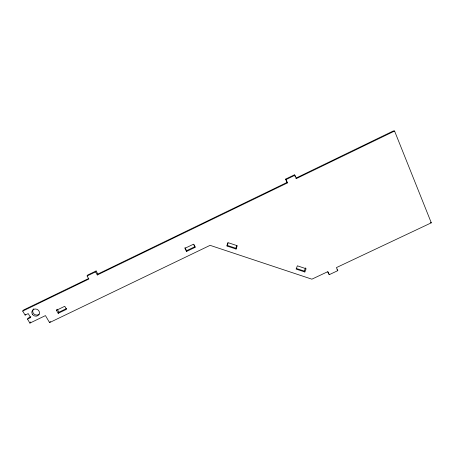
<?xml version="1.0" encoding="UTF-8"?>
<svg xmlns="http://www.w3.org/2000/svg" width="454" height="454" viewBox="0 0 454 454"><rect width="100%" height="100%" fill="white"/><g stroke="black" fill="none" stroke-linecap="round" stroke-linejoin="round"><path stroke-width="0.68" d="M195.084 247.356L193.483 244.195L184.897 248.338L186.509 251.488L195.084 247.356L194.136 244.7M186.509 251.488L186.56 250.699L184.96 247.566M227.136 244.627L227.846 242.64M227.068 246.045L228.26 242.72L237.255 245.722L236.057 249.042L227.068 246.045L226.898 245.291L235.836 248.27L236.057 249.042M235.836 248.27L236.789 245.631M304.855 271.986L296.127 269.074L297.387 265.823L306.121 268.745L304.855 271.986L304.271 271.1L305.531 267.871M97.287 274.965L97.831 274.051L287.03 182.434L287.541 182.854L97.287 274.965L95.561 271.867L96.117 270.964L97.831 274.051M394.571 131.036L296.388 178.57L295.826 178.172L393.442 130.905L394.571 131.036L431.3 222.823L336.425 267.588L337.799 270.646L329.258 274.67L327.873 271.623L311.87 279.176L210.088 245.342L49.571 322.595L45.445 315.598L29.902 323.095L27.512 319.105L30.617 317.601L28.222 313.595L25.112 315.099L22.7 311.081L88.836 279.057L87.1 275.964L87.701 275.045L96.117 270.964M58.935 312.21L57.181 309.208L56.421 310.303L58.186 313.322L58.935 312.21L66.579 308.527M49.571 322.595L50.366 321.438M29.902 323.095L30.804 321.931M27.512 319.105L28.426 317.965L30.9 316.767M25.112 315.099L25.73 314.35M22.7 311.081L23.642 309.974L88.797 278.427M287.03 182.434L285.538 179.154L294.345 174.881L294.901 175.261L296.388 178.57M87.1 275.964L95.561 271.867M285.538 179.154L286.043 179.551L294.901 175.261M56.421 310.303L64.757 306.285L66.511 309.31L58.186 313.322M186.56 250.699L195.095 246.59M296.252 268.428L304.271 271.1M430.443 222.409L431.3 222.823M337.038 269.767L337.799 270.646M329.258 274.67L327.714 271.957M286.043 179.551L287.541 182.854M294.345 174.881L295.089 176.527M39.209 314.151A3.853 3.536 21 0 1 33.817 313.845A3.853 3.536 21 0 1 33.829 308.799M32.325 314.185A3.876 3.553 20.9 0 0 38.965 314.571A3.876 3.553 20.9 0 0 35.662 308.998A3.876 3.553 20.9 0 0 32.325 314.185"/></g></svg>
